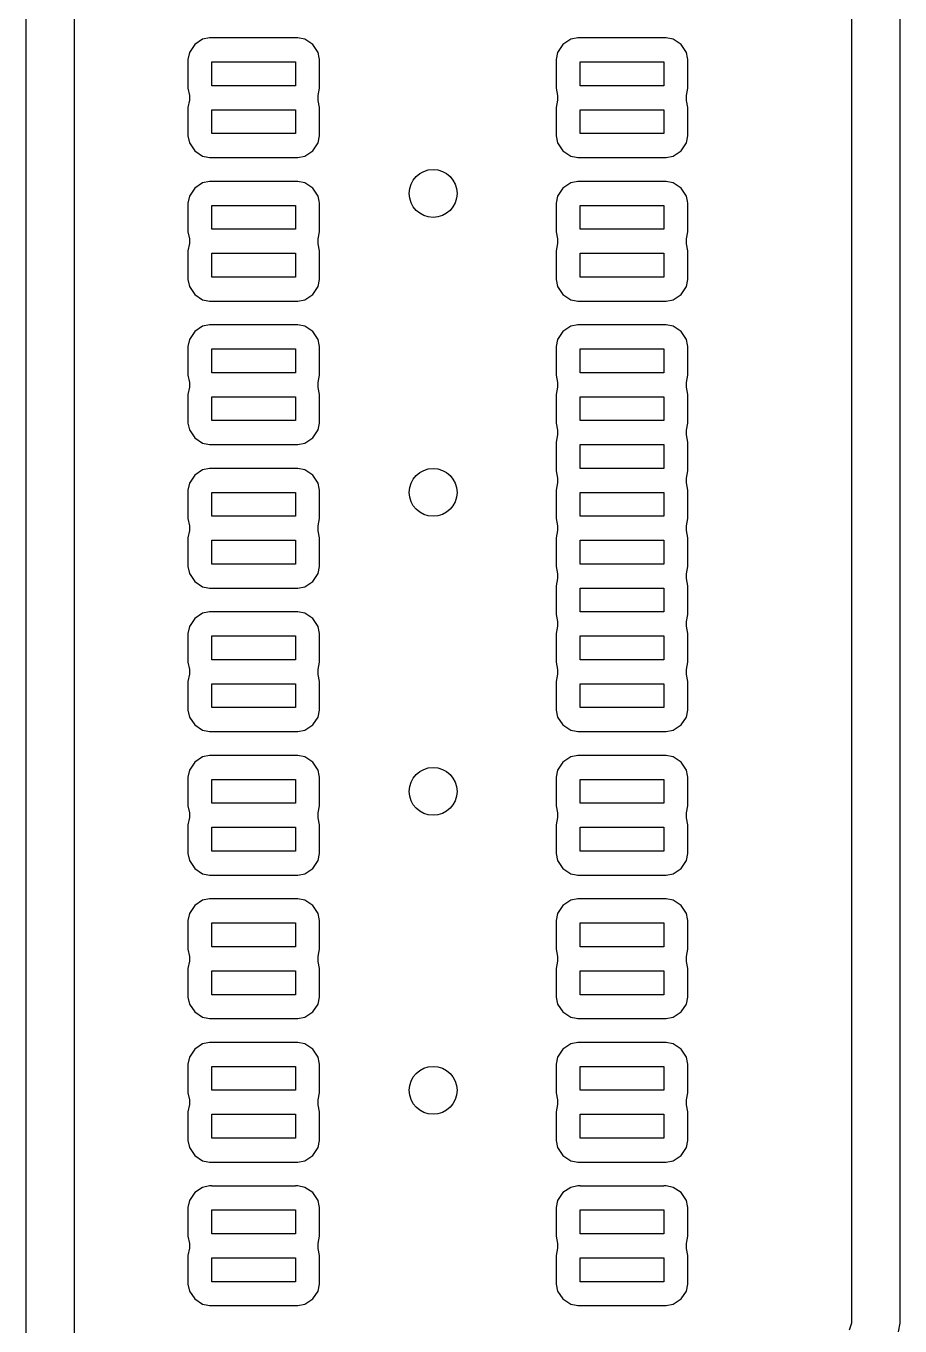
# Model space of a CAD drawing. Extents: x 0.71 to 7.56, y -5.16 to -0.79.
# Drawn here: x 2.051 to 2.3388, y -3.6406 to -3.2126 of the extents above; entities that cross this region are included whole.
import ezdxf

# ---------------------------------------------------------------- set-up
doc = ezdxf.new("R2010")
doc.units = 0
doc.header["$MEASUREMENT"] = 0
doc.layers.add('BLACK', color=7, linetype='CONTINUOUS')

msp = doc.modelspace()

# ---------------------------------------------------------------- linework, layer by layer
at = {"layer": 'BLACK', "linetype": 'CONTINUOUS'}
for p, q in [((2.05096, -2.8976), (2.05096, -3.79531)), ((2.32283, -2.8976), (2.32283, -3.63964)), ((2.3388, -3.63964), (2.3388, -2.8976)), ((2.06693, -3.24881), (2.06693, -3.20156)), ((2.10912, -3.21697), (2.10651, -3.21872)), ((2.11143, -3.21652), (2.10912, -3.21697)), ((2.10912, -3.21697), (2.10912, -3.21697)), ((2.1122, -3.21652), (2.11143, -3.21652)), ((2.11143, -3.21652), (2.11143, -3.21652)), ((2.11143, -3.21652), (2.11143, -3.21652)), ((2.1122, -3.21654), (2.1122, -3.21652)), ((2.13976, -3.21654), (2.1122, -3.21654)), ((2.14054, -3.21652), (2.13976, -3.21652)), ((2.13976, -3.21652), (2.13976, -3.21654)), ((2.14284, -3.21697), (2.14054, -3.21652)), ((2.14054, -3.21652), (2.14054, -3.21652)), ((2.14545, -3.21872), (2.14284, -3.21697)), ((2.14284, -3.21697), (2.14284, -3.21697)), ((2.14284, -3.21697), (2.14284, -3.21697)), ((2.14284, -3.21697), (2.14284, -3.21697)), ((2.23038, -3.21697), (2.22777, -3.21872)), ((2.23269, -3.21652), (2.23038, -3.21697)), ((2.23038, -3.21697), (2.23038, -3.21697)), ((2.23346, -3.21652), (2.23269, -3.21652)), ((2.23269, -3.21652), (2.23269, -3.21652)), ((2.23269, -3.21652), (2.23269, -3.21652)), ((2.23346, -3.21654), (2.23346, -3.21652)), ((2.26102, -3.21654), (2.23346, -3.21654)), ((2.2618, -3.21652), (2.26102, -3.21652)), ((2.26102, -3.21652), (2.26102, -3.21654)), ((2.2641, -3.21697), (2.2618, -3.21652)), ((2.2618, -3.21652), (2.2618, -3.21652)), ((2.26671, -3.21872), (2.2641, -3.21697)), ((2.2641, -3.21697), (2.2641, -3.21697)), ((2.2641, -3.21697), (2.2641, -3.21697)), ((2.2641, -3.21697), (2.2641, -3.21697)), ((2.10477, -3.22133), (2.10431, -3.22363)), ((2.10651, -3.21872), (2.10477, -3.22133)), ((2.10477, -3.22133), (2.10477, -3.22133)), ((2.10651, -3.21872), (2.10651, -3.21872)), ((2.1472, -3.22133), (2.14545, -3.21872)), ((2.14545, -3.21872), (2.14545, -3.21872)), ((2.14755, -3.22308), (2.1472, -3.22133)), ((2.22603, -3.22133), (2.22557, -3.22363)), ((2.22777, -3.21872), (2.22603, -3.22133)), ((2.22603, -3.22133), (2.22603, -3.22133)), ((2.22777, -3.21872), (2.22777, -3.21872)), ((2.26846, -3.22133), (2.26671, -3.21872)), ((2.26671, -3.21872), (2.26671, -3.21872)), ((2.26881, -3.22308), (2.26846, -3.22133)), ((2.10431, -3.22363), (2.10431, -3.22363)), ((2.10431, -3.22363), (2.10431, -3.23306)), ((2.1122, -3.23228), (2.1122, -3.22441)), ((2.1122, -3.22441), (2.13976, -3.22441)), ((2.13976, -3.22441), (2.13976, -3.23228)), ((2.14766, -3.22363), (2.14755, -3.22308)), ((2.14766, -3.23306), (2.14766, -3.22363)), ((2.14766, -3.22363), (2.14766, -3.22363)), ((2.22557, -3.22363), (2.22557, -3.22363)), ((2.22557, -3.22363), (2.22557, -3.23306)), ((2.23346, -3.23228), (2.23346, -3.22441)), ((2.23346, -3.22441), (2.26102, -3.22441)), ((2.26102, -3.22441), (2.26102, -3.23228)), ((2.26892, -3.22363), (2.26881, -3.22308)), ((2.26892, -3.23306), (2.26892, -3.22363)), ((2.26892, -3.22363), (2.26892, -3.22363)), ((2.10431, -3.23306), (2.10479, -3.23546)), ((2.10479, -3.23546), (2.10479, -3.23698)), ((2.13976, -3.23228), (2.1122, -3.23228)), ((2.14718, -3.23546), (2.14766, -3.23306)), ((2.14718, -3.23698), (2.14718, -3.23546)), ((2.14766, -3.23306), (2.14766, -3.23306)), ((2.22557, -3.23306), (2.22605, -3.23546)), ((2.22605, -3.23546), (2.22605, -3.23698)), ((2.26102, -3.23228), (2.23346, -3.23228)), ((2.26844, -3.23546), (2.26892, -3.23306)), ((2.26844, -3.23698), (2.26844, -3.23546)), ((2.26892, -3.23306), (2.26892, -3.23306)), ((2.10479, -3.23698), (2.10431, -3.23938)), ((2.10431, -3.23938), (2.10431, -3.24881)), ((2.1472, -3.23708), (2.14718, -3.23698)), ((2.14766, -3.23938), (2.1472, -3.23708)), ((2.14766, -3.24881), (2.14766, -3.23938)), ((2.22605, -3.23698), (2.22557, -3.23938)), ((2.22557, -3.23938), (2.22557, -3.24881)), ((2.26846, -3.23708), (2.26844, -3.23698)), ((2.26892, -3.23938), (2.26846, -3.23708)), ((2.26892, -3.24881), (2.26892, -3.23938)), ((2.1122, -3.24803), (2.1122, -3.24016)), ((2.1122, -3.24016), (2.13976, -3.24016)), ((2.13976, -3.24016), (2.13976, -3.24803)), ((2.23346, -3.24803), (2.23346, -3.24016)), ((2.23346, -3.24016), (2.26102, -3.24016)), ((2.26102, -3.24016), (2.26102, -3.24803)), ((2.13976, -3.24803), (2.1122, -3.24803)), ((2.26102, -3.24803), (2.23346, -3.24803)), ((2.06693, -3.29605), (2.06693, -3.24881)), ((2.10431, -3.24881), (2.10477, -3.25111)), ((2.10431, -3.24881), (2.10431, -3.24881)), ((2.10477, -3.25111), (2.10477, -3.25111)), ((2.10477, -3.25111), (2.10651, -3.25372)), ((2.14545, -3.25372), (2.1472, -3.25111)), ((2.1472, -3.25111), (2.14766, -3.24881)), ((2.14766, -3.24881), (2.14766, -3.24881)), ((2.22557, -3.24881), (2.22603, -3.25111)), ((2.22557, -3.24881), (2.22557, -3.24881)), ((2.22603, -3.25111), (2.22603, -3.25111)), ((2.22603, -3.25111), (2.22777, -3.25372)), ((2.26671, -3.25372), (2.26846, -3.25111)), ((2.26846, -3.25111), (2.26892, -3.24881)), ((2.10651, -3.25372), (2.10912, -3.25547)), ((2.10912, -3.25547), (2.11088, -3.25582)), ((2.11088, -3.25582), (2.11143, -3.25593)), ((2.11143, -3.25593), (2.11143, -3.25593)), ((2.11143, -3.25593), (2.11143, -3.25593)), ((2.11143, -3.25593), (2.11143, -3.25593)), ((2.11143, -3.25593), (2.1122, -3.25593)), ((2.1122, -3.25593), (2.1122, -3.25591)), ((2.1122, -3.25591), (2.13976, -3.25591)), ((2.13976, -3.25591), (2.13976, -3.25593)), ((2.13976, -3.25593), (2.14054, -3.25593)), ((2.14054, -3.25593), (2.14284, -3.25547)), ((2.14054, -3.25593), (2.14054, -3.25593)), ((2.14284, -3.25547), (2.14545, -3.25372)), ((2.22777, -3.25372), (2.23038, -3.25547)), ((2.23038, -3.25547), (2.23214, -3.25582)), ((2.23214, -3.25582), (2.23269, -3.25593)), ((2.23269, -3.25593), (2.23269, -3.25593)), ((2.23269, -3.25593), (2.23269, -3.25593)), ((2.23269, -3.25593), (2.23269, -3.25593)), ((2.23269, -3.25593), (2.23346, -3.25593)), ((2.23346, -3.25593), (2.23346, -3.25591)), ((2.23346, -3.25591), (2.26102, -3.25591)), ((2.26102, -3.25591), (2.26102, -3.25593)), ((2.26102, -3.25593), (2.2618, -3.25593)), ((2.2618, -3.25593), (2.2641, -3.25547)), ((2.2618, -3.25593), (2.2618, -3.25593)), ((2.2641, -3.25547), (2.26671, -3.25372)), ((2.10912, -3.26422), (2.10651, -3.26596)), ((2.11143, -3.26376), (2.10912, -3.26422)), ((2.10912, -3.26422), (2.10912, -3.26422)), ((2.1122, -3.26376), (2.11143, -3.26376)), ((2.11143, -3.26376), (2.11143, -3.26376)), ((2.11143, -3.26376), (2.11143, -3.26376)), ((2.1122, -3.26378), (2.1122, -3.26376)), ((2.13976, -3.26378), (2.1122, -3.26378)), ((2.14054, -3.26376), (2.13976, -3.26376)), ((2.13976, -3.26376), (2.13976, -3.26378)), ((2.14284, -3.26422), (2.14054, -3.26376)), ((2.14054, -3.26376), (2.14054, -3.26376)), ((2.14545, -3.26596), (2.14284, -3.26422)), ((2.14284, -3.26422), (2.14284, -3.26422)), ((2.14284, -3.26422), (2.14284, -3.26422)), ((2.14284, -3.26422), (2.14284, -3.26422)), ((2.23038, -3.26422), (2.22777, -3.26596)), ((2.23269, -3.26376), (2.23038, -3.26422)), ((2.23038, -3.26422), (2.23038, -3.26422)), ((2.23346, -3.26376), (2.23269, -3.26376)), ((2.23269, -3.26376), (2.23269, -3.26376)), ((2.23269, -3.26376), (2.23269, -3.26376)), ((2.23346, -3.26378), (2.23346, -3.26376)), ((2.26102, -3.26378), (2.23346, -3.26378)), ((2.2618, -3.26376), (2.26102, -3.26376)), ((2.26102, -3.26376), (2.26102, -3.26378)), ((2.2641, -3.26422), (2.2618, -3.26376)), ((2.2618, -3.26376), (2.2618, -3.26376)), ((2.26671, -3.26596), (2.2641, -3.26422)), ((2.2641, -3.26422), (2.2641, -3.26422)), ((2.2641, -3.26422), (2.2641, -3.26422)), ((2.2641, -3.26422), (2.2641, -3.26422)), ((2.10477, -3.26857), (2.10431, -3.27088)), ((2.10651, -3.26596), (2.10477, -3.26857)), ((2.10477, -3.26857), (2.10477, -3.26857)), ((2.10651, -3.26596), (2.10651, -3.26596)), ((2.1472, -3.26857), (2.14545, -3.26596)), ((2.14545, -3.26596), (2.14545, -3.26596)), ((2.14755, -3.27032), (2.1472, -3.26857)), ((2.22603, -3.26857), (2.22557, -3.27088)), ((2.22777, -3.26596), (2.22603, -3.26857)), ((2.22603, -3.26857), (2.22603, -3.26857)), ((2.22777, -3.26596), (2.22777, -3.26596)), ((2.26846, -3.26857), (2.26671, -3.26596)), ((2.26671, -3.26596), (2.26671, -3.26596)), ((2.26881, -3.27032), (2.26846, -3.26857)), ((2.10431, -3.27088), (2.10431, -3.27088)), ((2.10431, -3.27088), (2.10431, -3.28031)), ((2.1122, -3.27953), (2.1122, -3.27165)), ((2.1122, -3.27165), (2.13976, -3.27165)), ((2.13976, -3.27165), (2.13976, -3.27953)), ((2.14766, -3.27088), (2.14755, -3.27032)), ((2.14766, -3.2803), (2.14766, -3.27088)), ((2.14766, -3.27088), (2.14766, -3.27088)), ((2.22557, -3.27088), (2.22557, -3.27088)), ((2.22557, -3.27088), (2.22557, -3.28031)), ((2.23346, -3.27953), (2.23346, -3.27165)), ((2.23346, -3.27165), (2.26102, -3.27165)), ((2.26102, -3.27165), (2.26102, -3.27953)), ((2.26892, -3.27088), (2.26881, -3.27032)), ((2.26892, -3.2803), (2.26892, -3.27088)), ((2.26892, -3.27088), (2.26892, -3.27088)), ((2.10431, -3.28031), (2.10479, -3.2827)), ((2.13976, -3.27953), (2.1122, -3.27953)), ((2.14718, -3.2827), (2.14766, -3.28031)), ((2.14766, -3.28031), (2.14766, -3.2803)), ((2.22557, -3.28031), (2.22605, -3.2827)), ((2.26102, -3.27953), (2.23346, -3.27953)), ((2.26844, -3.2827), (2.26892, -3.28031)), ((2.26892, -3.28031), (2.26892, -3.2803)), ((2.10479, -3.28422), (2.10431, -3.28662)), ((2.10431, -3.28662), (2.10431, -3.29605)), ((2.10479, -3.2827), (2.10479, -3.28422)), ((2.14718, -3.28422), (2.14718, -3.2827)), ((2.1472, -3.28432), (2.14718, -3.28422)), ((2.14766, -3.28662), (2.1472, -3.28432)), ((2.14766, -3.29605), (2.14766, -3.28662)), ((2.22605, -3.28422), (2.22557, -3.28662)), ((2.22557, -3.28662), (2.22557, -3.29605)), ((2.22605, -3.2827), (2.22605, -3.28422)), ((2.26844, -3.28422), (2.26844, -3.2827)), ((2.26846, -3.28432), (2.26844, -3.28422)), ((2.26892, -3.28662), (2.26846, -3.28432)), ((2.26892, -3.29605), (2.26892, -3.28662)), ((2.1122, -3.29528), (2.1122, -3.2874)), ((2.1122, -3.2874), (2.13976, -3.2874)), ((2.13976, -3.2874), (2.13976, -3.29528)), ((2.23346, -3.29528), (2.23346, -3.2874)), ((2.23346, -3.2874), (2.26102, -3.2874)), ((2.26102, -3.2874), (2.26102, -3.29528)), ((2.13976, -3.29528), (2.1122, -3.29528)), ((2.26102, -3.29528), (2.23346, -3.29528)), ((2.06693, -3.3433), (2.06693, -3.29605)), ((2.10431, -3.29605), (2.10477, -3.29836)), ((2.10431, -3.29605), (2.10431, -3.29605)), ((2.10477, -3.29836), (2.10477, -3.29836)), ((2.10477, -3.29836), (2.10651, -3.30097)), ((2.14545, -3.30097), (2.1472, -3.29836)), ((2.1472, -3.29836), (2.14766, -3.29605)), ((2.14766, -3.29605), (2.14766, -3.29605)), ((2.22557, -3.29605), (2.22603, -3.29836)), ((2.22557, -3.29605), (2.22557, -3.29605)), ((2.22603, -3.29836), (2.22603, -3.29836)), ((2.22603, -3.29836), (2.22777, -3.30097)), ((2.26671, -3.30097), (2.26846, -3.29836)), ((2.26846, -3.29836), (2.26892, -3.29605)), ((2.10651, -3.30097), (2.10912, -3.30271)), ((2.10912, -3.30271), (2.11088, -3.30306)), ((2.11088, -3.30306), (2.11143, -3.30317)), ((2.11143, -3.30317), (2.11143, -3.30317)), ((2.11143, -3.30317), (2.11143, -3.30317)), ((2.11143, -3.30317), (2.11143, -3.30317)), ((2.11143, -3.30317), (2.1122, -3.30317)), ((2.1122, -3.30317), (2.1122, -3.30315)), ((2.1122, -3.30315), (2.13976, -3.30315)), ((2.13976, -3.30315), (2.13976, -3.30317)), ((2.13976, -3.30317), (2.14054, -3.30317)), ((2.14054, -3.30317), (2.14284, -3.30271)), ((2.14054, -3.30317), (2.14054, -3.30317)), ((2.14284, -3.30271), (2.14545, -3.30097)), ((2.22777, -3.30097), (2.23038, -3.30271)), ((2.23038, -3.30271), (2.23214, -3.30306)), ((2.23214, -3.30306), (2.23269, -3.30317)), ((2.23269, -3.30317), (2.23269, -3.30317)), ((2.23269, -3.30317), (2.23269, -3.30317)), ((2.23269, -3.30317), (2.23269, -3.30317)), ((2.23269, -3.30317), (2.23346, -3.30317)), ((2.23346, -3.30317), (2.23346, -3.30315)), ((2.23346, -3.30315), (2.26102, -3.30315)), ((2.26102, -3.30315), (2.26102, -3.30317)), ((2.26102, -3.30317), (2.2618, -3.30317)), ((2.2618, -3.30317), (2.2641, -3.30271)), ((2.2618, -3.30317), (2.2618, -3.30317)), ((2.2641, -3.30271), (2.26671, -3.30097)), ((2.10912, -3.31146), (2.10651, -3.31321)), ((2.11143, -3.311), (2.10912, -3.31146)), ((2.10912, -3.31146), (2.10912, -3.31146)), ((2.1122, -3.311), (2.11143, -3.311)), ((2.11143, -3.311), (2.11143, -3.311)), ((2.11143, -3.311), (2.11143, -3.311)), ((2.1122, -3.31102), (2.1122, -3.311)), ((2.13976, -3.31102), (2.1122, -3.31102)), ((2.14054, -3.311), (2.13976, -3.311)), ((2.13976, -3.311), (2.13976, -3.31102)), ((2.14284, -3.31146), (2.14054, -3.311)), ((2.14054, -3.311), (2.14054, -3.311)), ((2.14545, -3.31321), (2.14284, -3.31146)), ((2.14284, -3.31146), (2.14284, -3.31146)), ((2.14284, -3.31146), (2.14284, -3.31146)), ((2.14284, -3.31146), (2.14284, -3.31146)), ((2.23038, -3.31146), (2.22777, -3.31321)), ((2.23269, -3.311), (2.23038, -3.31146)), ((2.23038, -3.31146), (2.23038, -3.31146)), ((2.23346, -3.311), (2.23269, -3.311)), ((2.23269, -3.311), (2.23269, -3.311)), ((2.23269, -3.311), (2.23269, -3.311)), ((2.23346, -3.31102), (2.23346, -3.311)), ((2.26102, -3.31102), (2.23346, -3.31102)), ((2.2618, -3.311), (2.26102, -3.311)), ((2.26102, -3.311), (2.26102, -3.31102)), ((2.2641, -3.31146), (2.2618, -3.311)), ((2.2618, -3.311), (2.2618, -3.311)), ((2.26671, -3.31321), (2.2641, -3.31146)), ((2.2641, -3.31146), (2.2641, -3.31146)), ((2.2641, -3.31146), (2.2641, -3.31146)), ((2.2641, -3.31146), (2.2641, -3.31146)), ((2.10477, -3.31582), (2.10431, -3.31812)), ((2.10651, -3.31321), (2.10477, -3.31582)), ((2.10477, -3.31582), (2.10477, -3.31582)), ((2.10651, -3.31321), (2.10651, -3.31321)), ((2.1472, -3.31582), (2.14545, -3.31321)), ((2.14545, -3.31321), (2.14545, -3.31321)), ((2.14755, -3.31757), (2.1472, -3.31582)), ((2.22603, -3.31582), (2.22557, -3.31812)), ((2.22777, -3.31321), (2.22603, -3.31582)), ((2.22603, -3.31582), (2.22603, -3.31582)), ((2.22777, -3.31321), (2.22777, -3.31321)), ((2.26846, -3.31582), (2.26671, -3.31321)), ((2.26671, -3.31321), (2.26671, -3.31321)), ((2.26881, -3.31757), (2.26846, -3.31582)), ((2.10431, -3.31812), (2.10431, -3.31812)), ((2.10431, -3.31812), (2.10431, -3.32755)), ((2.1122, -3.32677), (2.1122, -3.3189)), ((2.1122, -3.3189), (2.13976, -3.3189)), ((2.13976, -3.3189), (2.13976, -3.32677)), ((2.14766, -3.31812), (2.14755, -3.31757)), ((2.14766, -3.32755), (2.14766, -3.31812)), ((2.14766, -3.31812), (2.14766, -3.31812)), ((2.22557, -3.31812), (2.22557, -3.31812)), ((2.22557, -3.31812), (2.22557, -3.32755)), ((2.23346, -3.32677), (2.23346, -3.3189)), ((2.23346, -3.3189), (2.26102, -3.3189)), ((2.26102, -3.3189), (2.26102, -3.32677)), ((2.26892, -3.31812), (2.26881, -3.31757)), ((2.26892, -3.32755), (2.26892, -3.31812)), ((2.26892, -3.31812), (2.26892, -3.31812)), ((2.10431, -3.32755), (2.10479, -3.32995)), ((2.13976, -3.32677), (2.1122, -3.32677)), ((2.14718, -3.32995), (2.14766, -3.32755)), ((2.14766, -3.32755), (2.14766, -3.32755)), ((2.22557, -3.32755), (2.22605, -3.32995)), ((2.26102, -3.32677), (2.23346, -3.32677)), ((2.26844, -3.32995), (2.26892, -3.32755)), ((2.26892, -3.32755), (2.26892, -3.32755)), ((2.10479, -3.33147), (2.10431, -3.33387)), ((2.10431, -3.33387), (2.10431, -3.3433)), ((2.10479, -3.32995), (2.10479, -3.33147)), ((2.14718, -3.33147), (2.14718, -3.32995)), ((2.1472, -3.33157), (2.14718, -3.33147)), ((2.14766, -3.33387), (2.1472, -3.33157)), ((2.14766, -3.3433), (2.14766, -3.33387)), ((2.22605, -3.33147), (2.22557, -3.33387)), ((2.22557, -3.33387), (2.22557, -3.3433)), ((2.22605, -3.32995), (2.22605, -3.33147)), ((2.26844, -3.33147), (2.26844, -3.32995)), ((2.26892, -3.33387), (2.26844, -3.33147)), ((2.26892, -3.3433), (2.26892, -3.33387)), ((2.26892, -3.33387), (2.26892, -3.33387)), ((2.1122, -3.34252), (2.1122, -3.33465)), ((2.1122, -3.33465), (2.13976, -3.33465)), ((2.13976, -3.33465), (2.13976, -3.34252)), ((2.23346, -3.34252), (2.23346, -3.33465)), ((2.23346, -3.33465), (2.26102, -3.33465)), ((2.26102, -3.33465), (2.26102, -3.34252)), ((2.06693, -3.39054), (2.06693, -3.3433)), ((2.10431, -3.3433), (2.10477, -3.3456)), ((2.10431, -3.3433), (2.10431, -3.3433)), ((2.10477, -3.3456), (2.10477, -3.3456)), ((2.10477, -3.3456), (2.10651, -3.34821)), ((2.13976, -3.34252), (2.1122, -3.34252)), ((2.14545, -3.34821), (2.1472, -3.3456)), ((2.1472, -3.3456), (2.14766, -3.3433)), ((2.22557, -3.3433), (2.22605, -3.3457)), ((2.22605, -3.3457), (2.22605, -3.34722)), ((2.26102, -3.34252), (2.23346, -3.34252)), ((2.26844, -3.3457), (2.26892, -3.3433)), ((2.26844, -3.34722), (2.26844, -3.3457)), ((2.26892, -3.3433), (2.26892, -3.3433)), ((2.10651, -3.34821), (2.10651, -3.34821)), ((2.10651, -3.34821), (2.10912, -3.34996)), ((2.10912, -3.34996), (2.11088, -3.3503)), ((2.11088, -3.3503), (2.11143, -3.35041)), ((2.11143, -3.35041), (2.11143, -3.35041)), ((2.11143, -3.35041), (2.11143, -3.35041)), ((2.11143, -3.35041), (2.11143, -3.35041)), ((2.11143, -3.35041), (2.1122, -3.35041)), ((2.1122, -3.35041), (2.1122, -3.35039)), ((2.1122, -3.35039), (2.13976, -3.35039)), ((2.13976, -3.35039), (2.13976, -3.35041)), ((2.13976, -3.35041), (2.14054, -3.35041)), ((2.14054, -3.35041), (2.14284, -3.34996)), ((2.14054, -3.35041), (2.14054, -3.35041)), ((2.14284, -3.34996), (2.14545, -3.34821)), ((2.22605, -3.34722), (2.22557, -3.34962)), ((2.22557, -3.34962), (2.22557, -3.35905)), ((2.23346, -3.35827), (2.23346, -3.35039)), ((2.23346, -3.35039), (2.26102, -3.35039)), ((2.26102, -3.35039), (2.26102, -3.35827)), ((2.26892, -3.34962), (2.26844, -3.34722)), ((2.26892, -3.35905), (2.26892, -3.34962)), ((2.26892, -3.34962), (2.26892, -3.34962)), ((2.10912, -3.35871), (2.10651, -3.36045)), ((2.11143, -3.35825), (2.10912, -3.35871)), ((2.10912, -3.35871), (2.10912, -3.35871)), ((2.1122, -3.35825), (2.11143, -3.35825)), ((2.11143, -3.35825), (2.11143, -3.35825)), ((2.11143, -3.35825), (2.11143, -3.35825)), ((2.1122, -3.35827), (2.1122, -3.35825)), ((2.13976, -3.35827), (2.1122, -3.35827)), ((2.14054, -3.35825), (2.13976, -3.35825)), ((2.13976, -3.35825), (2.13976, -3.35827)), ((2.14284, -3.35871), (2.14054, -3.35825)), ((2.14054, -3.35825), (2.14054, -3.35825)), ((2.14545, -3.36045), (2.14284, -3.35871)), ((2.14284, -3.35871), (2.14284, -3.35871)), ((2.14284, -3.35871), (2.14284, -3.35871)), ((2.14284, -3.35871), (2.14284, -3.35871)), ((2.22557, -3.35905), (2.22605, -3.36144)), ((2.26102, -3.35827), (2.23346, -3.35827)), ((2.26844, -3.36144), (2.26892, -3.35905)), ((2.26892, -3.35905), (2.26892, -3.35905)), ((2.10477, -3.36306), (2.10431, -3.36536)), ((2.10651, -3.36045), (2.10477, -3.36306)), ((2.10477, -3.36306), (2.10477, -3.36306)), ((2.10651, -3.36045), (2.10651, -3.36045)), ((2.1472, -3.36306), (2.14545, -3.36045)), ((2.14545, -3.36045), (2.14545, -3.36045)), ((2.14755, -3.36481), (2.1472, -3.36306)), ((2.22605, -3.36297), (2.22557, -3.36536)), ((2.22605, -3.36144), (2.22605, -3.36297)), ((2.26844, -3.36297), (2.26844, -3.36144)), ((2.26892, -3.36536), (2.26844, -3.36297)), ((2.10431, -3.36536), (2.10431, -3.36536)), ((2.10431, -3.36536), (2.10431, -3.37479)), ((2.1122, -3.37402), (2.1122, -3.36614)), ((2.1122, -3.36614), (2.13976, -3.36614)), ((2.13976, -3.36614), (2.13976, -3.37402)), ((2.14766, -3.36536), (2.14755, -3.36481)), ((2.14766, -3.37479), (2.14766, -3.36536)), ((2.14766, -3.36536), (2.14766, -3.36536)), ((2.22557, -3.36536), (2.22557, -3.37479)), ((2.23346, -3.37402), (2.23346, -3.36614)), ((2.23346, -3.36614), (2.26102, -3.36614)), ((2.26102, -3.36614), (2.26102, -3.37402)), ((2.26892, -3.37479), (2.26892, -3.36536)), ((2.26892, -3.36536), (2.26892, -3.36536)), ((2.10431, -3.37479), (2.10479, -3.37719)), ((2.13976, -3.37402), (2.1122, -3.37402)), ((2.14718, -3.37719), (2.14766, -3.37479)), ((2.14766, -3.37479), (2.14766, -3.37479)), ((2.22557, -3.37479), (2.22605, -3.37719)), ((2.26102, -3.37402), (2.23346, -3.37402)), ((2.26844, -3.37719), (2.26892, -3.37479)), ((2.26892, -3.37479), (2.26892, -3.37479)), ((2.10479, -3.37871), (2.10431, -3.38111)), ((2.10479, -3.37719), (2.10479, -3.37871)), ((2.14718, -3.37871), (2.14718, -3.37719)), ((2.1472, -3.37881), (2.14718, -3.37871)), ((2.14766, -3.38111), (2.1472, -3.37881)), ((2.22605, -3.37871), (2.22557, -3.38111)), ((2.22605, -3.37719), (2.22605, -3.37871)), ((2.26844, -3.37871), (2.26844, -3.37719)), ((2.26892, -3.38111), (2.26844, -3.37871)), ((2.10431, -3.38111), (2.10431, -3.39054)), ((2.1122, -3.38976), (2.1122, -3.38189)), ((2.1122, -3.38189), (2.13976, -3.38189)), ((2.13976, -3.38189), (2.13976, -3.38976)), ((2.14766, -3.39054), (2.14766, -3.38111)), ((2.22557, -3.38111), (2.22557, -3.39054)), ((2.23346, -3.38976), (2.23346, -3.38189)), ((2.23346, -3.38189), (2.26102, -3.38189)), ((2.26102, -3.38189), (2.26102, -3.38976)), ((2.26892, -3.39054), (2.26892, -3.38111)), ((2.26892, -3.38111), (2.26892, -3.38111)), ((2.06693, -3.43779), (2.06693, -3.39054)), ((2.10431, -3.39054), (2.10477, -3.39284)), ((2.10431, -3.39054), (2.10431, -3.39054)), ((2.10477, -3.39284), (2.10477, -3.39284)), ((2.10477, -3.39284), (2.10651, -3.39545)), ((2.13976, -3.38976), (2.1122, -3.38976)), ((2.14545, -3.39545), (2.1472, -3.39284)), ((2.1472, -3.39284), (2.14766, -3.39054)), ((2.22557, -3.39054), (2.22605, -3.39294)), ((2.22605, -3.39294), (2.22605, -3.39446)), ((2.26102, -3.38976), (2.23346, -3.38976)), ((2.26844, -3.39294), (2.26892, -3.39054)), ((2.26844, -3.39446), (2.26844, -3.39294)), ((2.26892, -3.39054), (2.26892, -3.39054)), ((2.10651, -3.39545), (2.10651, -3.39545)), ((2.10651, -3.39545), (2.10912, -3.3972)), ((2.10912, -3.3972), (2.11088, -3.39755)), ((2.11088, -3.39755), (2.11143, -3.39766)), ((2.11143, -3.39766), (2.11143, -3.39766)), ((2.11143, -3.39766), (2.11143, -3.39766)), ((2.11143, -3.39766), (2.11143, -3.39766)), ((2.11143, -3.39766), (2.1122, -3.39766)), ((2.1122, -3.39766), (2.1122, -3.39764)), ((2.1122, -3.39764), (2.13976, -3.39764)), ((2.13976, -3.39764), (2.13976, -3.39766)), ((2.13976, -3.39766), (2.14054, -3.39766)), ((2.14054, -3.39766), (2.14284, -3.3972)), ((2.14054, -3.39766), (2.14054, -3.39766)), ((2.14284, -3.3972), (2.14545, -3.39545)), ((2.22605, -3.39446), (2.22557, -3.39686)), ((2.22557, -3.39686), (2.22557, -3.40629)), ((2.23346, -3.40551), (2.23346, -3.39764)), ((2.23346, -3.39764), (2.26102, -3.39764)), ((2.26102, -3.39764), (2.26102, -3.40551)), ((2.26892, -3.39686), (2.26844, -3.39446)), ((2.26892, -3.40629), (2.26892, -3.39686)), ((2.26892, -3.39686), (2.26892, -3.39686)), ((2.10912, -3.40595), (2.10651, -3.40769)), ((2.11143, -3.40549), (2.10912, -3.40595)), ((2.10912, -3.40595), (2.10912, -3.40595)), ((2.1122, -3.40549), (2.11143, -3.40549)), ((2.11143, -3.40549), (2.11143, -3.40549)), ((2.11143, -3.40549), (2.11143, -3.40549)), ((2.1122, -3.40551), (2.1122, -3.40549)), ((2.13976, -3.40551), (2.1122, -3.40551)), ((2.14054, -3.40549), (2.13976, -3.40549)), ((2.13976, -3.40549), (2.13976, -3.40551)), ((2.14284, -3.40595), (2.14054, -3.40549)), ((2.14054, -3.40549), (2.14054, -3.40549)), ((2.14545, -3.40769), (2.14284, -3.40595)), ((2.14284, -3.40595), (2.14284, -3.40595)), ((2.14284, -3.40595), (2.14284, -3.40595)), ((2.14284, -3.40595), (2.14284, -3.40595)), ((2.22557, -3.40629), (2.22605, -3.40869)), ((2.26102, -3.40551), (2.23346, -3.40551)), ((2.26844, -3.40869), (2.26892, -3.40629)), ((2.26892, -3.40629), (2.26892, -3.40629)), ((2.10477, -3.41031), (2.10431, -3.41261)), ((2.10651, -3.40769), (2.10477, -3.41031)), ((2.10477, -3.41031), (2.10477, -3.41031)), ((2.10651, -3.40769), (2.10651, -3.40769)), ((2.1472, -3.41031), (2.14545, -3.40769)), ((2.14545, -3.40769), (2.14545, -3.40769)), ((2.14755, -3.41206), (2.1472, -3.41031)), ((2.22605, -3.41021), (2.22557, -3.41261)), ((2.22605, -3.40869), (2.22605, -3.41021)), ((2.26844, -3.41021), (2.26844, -3.40869)), ((2.26892, -3.41261), (2.26844, -3.41021)), ((2.10431, -3.41261), (2.10431, -3.41261)), ((2.10431, -3.41261), (2.10431, -3.42204)), ((2.1122, -3.42126), (2.1122, -3.41339)), ((2.1122, -3.41339), (2.13976, -3.41339)), ((2.13976, -3.41339), (2.13976, -3.42126)), ((2.14766, -3.41261), (2.14755, -3.41206)), ((2.14766, -3.42204), (2.14766, -3.41261)), ((2.14766, -3.41261), (2.14766, -3.41261)), ((2.22557, -3.41261), (2.22557, -3.42204)), ((2.23346, -3.42126), (2.23346, -3.41339)), ((2.23346, -3.41339), (2.26102, -3.41339)), ((2.26102, -3.41339), (2.26102, -3.42126)), ((2.26892, -3.42204), (2.26892, -3.41261)), ((2.26892, -3.41261), (2.26892, -3.41261)), ((2.10431, -3.42204), (2.10479, -3.42444)), ((2.13976, -3.42126), (2.1122, -3.42126)), ((2.14718, -3.42444), (2.14766, -3.42204)), ((2.14766, -3.42204), (2.14766, -3.42204)), ((2.22557, -3.42204), (2.22605, -3.42444)), ((2.26102, -3.42126), (2.23346, -3.42126)), ((2.26844, -3.42444), (2.26892, -3.42204)), ((2.26892, -3.42204), (2.26892, -3.42204)), ((2.10479, -3.42596), (2.10431, -3.42836)), ((2.10479, -3.42444), (2.10479, -3.42596)), ((2.14718, -3.42596), (2.14718, -3.42444)), ((2.1472, -3.42605), (2.14718, -3.42596)), ((2.14766, -3.42836), (2.1472, -3.42605)), ((2.22605, -3.42596), (2.22557, -3.42836)), ((2.22605, -3.42444), (2.22605, -3.42596)), ((2.26844, -3.42596), (2.26844, -3.42444)), ((2.26846, -3.42605), (2.26844, -3.42596)), ((2.26892, -3.42836), (2.26846, -3.42605)), ((2.10431, -3.42836), (2.10431, -3.43779)), ((2.1122, -3.43701), (2.1122, -3.42913)), ((2.1122, -3.42913), (2.13976, -3.42913)), ((2.13976, -3.42913), (2.13976, -3.43701)), ((2.14766, -3.43779), (2.14766, -3.42836)), ((2.22557, -3.42836), (2.22557, -3.43779)), ((2.23346, -3.43701), (2.23346, -3.42913)), ((2.23346, -3.42913), (2.26102, -3.42913)), ((2.26102, -3.42913), (2.26102, -3.43701)), ((2.26892, -3.43779), (2.26892, -3.42836)), ((2.06693, -3.48503), (2.06693, -3.43779)), ((2.10431, -3.43779), (2.10477, -3.44009)), ((2.10431, -3.43779), (2.10431, -3.43779)), ((2.10477, -3.44009), (2.10477, -3.44009)), ((2.10477, -3.44009), (2.10651, -3.4427)), ((2.13976, -3.43701), (2.1122, -3.43701)), ((2.14545, -3.4427), (2.1472, -3.44009)), ((2.1472, -3.44009), (2.14766, -3.43779)), ((2.14766, -3.43779), (2.14766, -3.43779)), ((2.22557, -3.43779), (2.22603, -3.44009)), ((2.22557, -3.43779), (2.22557, -3.43779)), ((2.22603, -3.44009), (2.22603, -3.44009)), ((2.22603, -3.44009), (2.22777, -3.4427)), ((2.26102, -3.43701), (2.23346, -3.43701)), ((2.26671, -3.4427), (2.26846, -3.44009)), ((2.26846, -3.44009), (2.26892, -3.43779)), ((2.10651, -3.4427), (2.10912, -3.44444)), ((2.10912, -3.44444), (2.11088, -3.44479)), ((2.11088, -3.44479), (2.11143, -3.4449)), ((2.11143, -3.4449), (2.11143, -3.4449)), ((2.11143, -3.4449), (2.11143, -3.4449)), ((2.11143, -3.4449), (2.11143, -3.4449)), ((2.11143, -3.4449), (2.1122, -3.4449)), ((2.1122, -3.4449), (2.1122, -3.44488)), ((2.1122, -3.44488), (2.13976, -3.44488)), ((2.13976, -3.44488), (2.13976, -3.4449)), ((2.13976, -3.4449), (2.14054, -3.4449)), ((2.14054, -3.4449), (2.14284, -3.44444)), ((2.14054, -3.4449), (2.14054, -3.4449)), ((2.14284, -3.44444), (2.14545, -3.4427)), ((2.22777, -3.4427), (2.23038, -3.44444)), ((2.23038, -3.44444), (2.23214, -3.44479)), ((2.23214, -3.44479), (2.23269, -3.4449)), ((2.23269, -3.4449), (2.23269, -3.4449)), ((2.23269, -3.4449), (2.23269, -3.4449)), ((2.23269, -3.4449), (2.23269, -3.4449)), ((2.23269, -3.4449), (2.23346, -3.4449)), ((2.23346, -3.4449), (2.23346, -3.44488)), ((2.23346, -3.44488), (2.26102, -3.44488)), ((2.26102, -3.44488), (2.26102, -3.4449)), ((2.26102, -3.4449), (2.2618, -3.4449)), ((2.2618, -3.4449), (2.2641, -3.44444)), ((2.2618, -3.4449), (2.2618, -3.4449)), ((2.2641, -3.44444), (2.26671, -3.4427)), ((2.10912, -3.45319), (2.10651, -3.45494)), ((2.11143, -3.45274), (2.10912, -3.45319)), ((2.10912, -3.45319), (2.10912, -3.45319)), ((2.1122, -3.45274), (2.11143, -3.45274)), ((2.11143, -3.45274), (2.11143, -3.45274)), ((2.11143, -3.45274), (2.11143, -3.45274)), ((2.1122, -3.45276), (2.1122, -3.45274)), ((2.13976, -3.45276), (2.1122, -3.45276)), ((2.14054, -3.45274), (2.13976, -3.45274)), ((2.13976, -3.45274), (2.13976, -3.45276)), ((2.14284, -3.45319), (2.14054, -3.45274)), ((2.14054, -3.45274), (2.14054, -3.45274)), ((2.14545, -3.45494), (2.14284, -3.45319)), ((2.14284, -3.45319), (2.14284, -3.45319)), ((2.14284, -3.45319), (2.14284, -3.45319)), ((2.14284, -3.45319), (2.14284, -3.45319)), ((2.23038, -3.45319), (2.22777, -3.45494)), ((2.23269, -3.45274), (2.23038, -3.45319)), ((2.23038, -3.45319), (2.23038, -3.45319)), ((2.23346, -3.45274), (2.23269, -3.45274)), ((2.23269, -3.45274), (2.23269, -3.45274)), ((2.23269, -3.45274), (2.23269, -3.45274)), ((2.23346, -3.45276), (2.23346, -3.45274)), ((2.26102, -3.45276), (2.23346, -3.45276)), ((2.2618, -3.45274), (2.26102, -3.45274)), ((2.26102, -3.45274), (2.26102, -3.45276)), ((2.2641, -3.45319), (2.2618, -3.45274)), ((2.2618, -3.45274), (2.2618, -3.45274)), ((2.26671, -3.45494), (2.2641, -3.45319)), ((2.2641, -3.45319), (2.2641, -3.45319)), ((2.2641, -3.45319), (2.2641, -3.45319)), ((2.2641, -3.45319), (2.2641, -3.45319)), ((2.10477, -3.45755), (2.10431, -3.45985)), ((2.10651, -3.45494), (2.10477, -3.45755)), ((2.10477, -3.45755), (2.10477, -3.45755)), ((2.10651, -3.45494), (2.10651, -3.45494)), ((2.1472, -3.45755), (2.14545, -3.45494)), ((2.14545, -3.45494), (2.14545, -3.45494)), ((2.14755, -3.4593), (2.1472, -3.45755)), ((2.22603, -3.45755), (2.22557, -3.45985)), ((2.22777, -3.45494), (2.22603, -3.45755)), ((2.22603, -3.45755), (2.22603, -3.45755)), ((2.22777, -3.45494), (2.22777, -3.45494)), ((2.26846, -3.45755), (2.26671, -3.45494)), ((2.26671, -3.45494), (2.26671, -3.45494)), ((2.26881, -3.4593), (2.26846, -3.45755)), ((2.10431, -3.45985), (2.10431, -3.45985)), ((2.10431, -3.45985), (2.10431, -3.46928)), ((2.1122, -3.4685), (2.1122, -3.46063)), ((2.1122, -3.46063), (2.13976, -3.46063)), ((2.13976, -3.46063), (2.13976, -3.4685)), ((2.14766, -3.45985), (2.14755, -3.4593)), ((2.14766, -3.46928), (2.14766, -3.45985)), ((2.14766, -3.45985), (2.14766, -3.45985)), ((2.22557, -3.45985), (2.22557, -3.45985)), ((2.22557, -3.45985), (2.22557, -3.46928)), ((2.23346, -3.4685), (2.23346, -3.46063)), ((2.23346, -3.46063), (2.26102, -3.46063)), ((2.26102, -3.46063), (2.26102, -3.4685)), ((2.26892, -3.45985), (2.26881, -3.4593)), ((2.26892, -3.46928), (2.26892, -3.45985)), ((2.26892, -3.45985), (2.26892, -3.45985)), ((2.10431, -3.46928), (2.10479, -3.47168)), ((2.13976, -3.4685), (2.1122, -3.4685)), ((2.14718, -3.47168), (2.14766, -3.46928)), ((2.14766, -3.46928), (2.14766, -3.46928)), ((2.22557, -3.46928), (2.22605, -3.47168)), ((2.26102, -3.4685), (2.23346, -3.4685)), ((2.26844, -3.47168), (2.26892, -3.46928)), ((2.26892, -3.46928), (2.26892, -3.46928)), ((2.10479, -3.4732), (2.10431, -3.4756)), ((2.10479, -3.47168), (2.10479, -3.4732)), ((2.14718, -3.4732), (2.14718, -3.47168)), ((2.1472, -3.4733), (2.14718, -3.4732)), ((2.14766, -3.4756), (2.1472, -3.4733)), ((2.22605, -3.4732), (2.22557, -3.4756)), ((2.22605, -3.47168), (2.22605, -3.4732)), ((2.26844, -3.4732), (2.26844, -3.47168)), ((2.26846, -3.4733), (2.26844, -3.4732)), ((2.26892, -3.4756), (2.26846, -3.4733)), ((2.10431, -3.4756), (2.10431, -3.48503)), ((2.1122, -3.48425), (2.1122, -3.47638)), ((2.1122, -3.47638), (2.13976, -3.47638)), ((2.13976, -3.47638), (2.13976, -3.48425)), ((2.14766, -3.48503), (2.14766, -3.4756)), ((2.22557, -3.4756), (2.22557, -3.48503)), ((2.23346, -3.48425), (2.23346, -3.47638)), ((2.23346, -3.47638), (2.26102, -3.47638)), ((2.26102, -3.47638), (2.26102, -3.48425)), ((2.26892, -3.48503), (2.26892, -3.4756)), ((2.06693, -3.53227), (2.06693, -3.48503)), ((2.10431, -3.48503), (2.10477, -3.48733)), ((2.10431, -3.48503), (2.10431, -3.48503)), ((2.10477, -3.48733), (2.10477, -3.48733)), ((2.10477, -3.48733), (2.10651, -3.48994)), ((2.13976, -3.48425), (2.1122, -3.48425)), ((2.14545, -3.48994), (2.1472, -3.48733)), ((2.1472, -3.48733), (2.14766, -3.48503)), ((2.14766, -3.48503), (2.14766, -3.48503)), ((2.22557, -3.48503), (2.22603, -3.48733)), ((2.22557, -3.48503), (2.22557, -3.48503)), ((2.22603, -3.48733), (2.22603, -3.48733)), ((2.22603, -3.48733), (2.22777, -3.48994)), ((2.26102, -3.48425), (2.23346, -3.48425)), ((2.26671, -3.48994), (2.26846, -3.48733)), ((2.26846, -3.48733), (2.26892, -3.48503)), ((2.10651, -3.48994), (2.10912, -3.49169)), ((2.10912, -3.49169), (2.11088, -3.49204)), ((2.11088, -3.49204), (2.11143, -3.49215)), ((2.11143, -3.49215), (2.11143, -3.49215)), ((2.11143, -3.49215), (2.11143, -3.49215)), ((2.11143, -3.49215), (2.11143, -3.49215)), ((2.11143, -3.49215), (2.1122, -3.49215)), ((2.1122, -3.49215), (2.1122, -3.49213)), ((2.1122, -3.49213), (2.13976, -3.49213)), ((2.13976, -3.49213), (2.13976, -3.49215)), ((2.13976, -3.49215), (2.14054, -3.49215)), ((2.14054, -3.49215), (2.14284, -3.49169)), ((2.14054, -3.49215), (2.14054, -3.49215)), ((2.14284, -3.49169), (2.14545, -3.48994)), ((2.22777, -3.48994), (2.23038, -3.49169)), ((2.23038, -3.49169), (2.23214, -3.49204)), ((2.23214, -3.49204), (2.23269, -3.49215)), ((2.23269, -3.49215), (2.23269, -3.49215)), ((2.23269, -3.49215), (2.23269, -3.49215)), ((2.23269, -3.49215), (2.23269, -3.49215)), ((2.23269, -3.49215), (2.23346, -3.49215)), ((2.23346, -3.49215), (2.23346, -3.49213)), ((2.23346, -3.49213), (2.26102, -3.49213)), ((2.26102, -3.49213), (2.26102, -3.49215)), ((2.26102, -3.49215), (2.2618, -3.49215)), ((2.2618, -3.49215), (2.2641, -3.49169)), ((2.2618, -3.49215), (2.2618, -3.49215)), ((2.2641, -3.49169), (2.26671, -3.48994)), ((2.10912, -3.50044), (2.10651, -3.50218)), ((2.11143, -3.49998), (2.10912, -3.50044)), ((2.10912, -3.50044), (2.10912, -3.50044)), ((2.1122, -3.49998), (2.11143, -3.49998)), ((2.11143, -3.49998), (2.11143, -3.49998)), ((2.11143, -3.49998), (2.11143, -3.49998)), ((2.1122, -3.5), (2.1122, -3.49998)), ((2.13976, -3.5), (2.1122, -3.5)), ((2.14054, -3.49998), (2.13976, -3.49998)), ((2.13976, -3.49998), (2.13976, -3.5)), ((2.14284, -3.50044), (2.14054, -3.49998)), ((2.14054, -3.49998), (2.14054, -3.49998)), ((2.14545, -3.50218), (2.14284, -3.50044)), ((2.14284, -3.50044), (2.14284, -3.50044)), ((2.14284, -3.50044), (2.14284, -3.50044)), ((2.14284, -3.50044), (2.14284, -3.50044)), ((2.23038, -3.50044), (2.22777, -3.50218)), ((2.23269, -3.49998), (2.23038, -3.50044)), ((2.23038, -3.50044), (2.23038, -3.50044)), ((2.23346, -3.49998), (2.23269, -3.49998)), ((2.23269, -3.49998), (2.23269, -3.49998)), ((2.23269, -3.49998), (2.23269, -3.49998)), ((2.23346, -3.5), (2.23346, -3.49998)), ((2.26102, -3.5), (2.23346, -3.5)), ((2.2618, -3.49998), (2.26102, -3.49998)), ((2.26102, -3.49998), (2.26102, -3.5)), ((2.2641, -3.50044), (2.2618, -3.49998)), ((2.2618, -3.49998), (2.2618, -3.49998)), ((2.26671, -3.50218), (2.2641, -3.50044)), ((2.2641, -3.50044), (2.2641, -3.50044)), ((2.2641, -3.50044), (2.2641, -3.50044)), ((2.2641, -3.50044), (2.2641, -3.50044)), ((2.10477, -3.50479), (2.10431, -3.5071)), ((2.10651, -3.50218), (2.10477, -3.50479)), ((2.10477, -3.50479), (2.10477, -3.50479)), ((2.10651, -3.50218), (2.10651, -3.50218)), ((2.1472, -3.50479), (2.14545, -3.50218)), ((2.14545, -3.50218), (2.14545, -3.50218)), ((2.14755, -3.50654), (2.1472, -3.50479)), ((2.22603, -3.50479), (2.22557, -3.5071)), ((2.22777, -3.50218), (2.22603, -3.50479)), ((2.22603, -3.50479), (2.22603, -3.50479)), ((2.22777, -3.50218), (2.22777, -3.50218)), ((2.26846, -3.50479), (2.26671, -3.50218)), ((2.26671, -3.50218), (2.26671, -3.50218)), ((2.26881, -3.50654), (2.26846, -3.50479)), ((2.10431, -3.5071), (2.10431, -3.5071)), ((2.10431, -3.5071), (2.10431, -3.51653)), ((2.1122, -3.51575), (2.1122, -3.50787)), ((2.1122, -3.50787), (2.13976, -3.50787)), ((2.13976, -3.50787), (2.13976, -3.51575)), ((2.14766, -3.5071), (2.14755, -3.50654)), ((2.14766, -3.51653), (2.14766, -3.5071)), ((2.14766, -3.5071), (2.14766, -3.5071)), ((2.22557, -3.5071), (2.22557, -3.5071)), ((2.22557, -3.5071), (2.22557, -3.51653)), ((2.23346, -3.51575), (2.23346, -3.50787)), ((2.23346, -3.50787), (2.26102, -3.50787)), ((2.26102, -3.50787), (2.26102, -3.51575)), ((2.26892, -3.5071), (2.26881, -3.50654)), ((2.26892, -3.51653), (2.26892, -3.5071)), ((2.26892, -3.5071), (2.26892, -3.5071)), ((2.10431, -3.51653), (2.10479, -3.51892)), ((2.13976, -3.51575), (2.1122, -3.51575)), ((2.14718, -3.51892), (2.14766, -3.51653)), ((2.14766, -3.51653), (2.14766, -3.51653)), ((2.22557, -3.51653), (2.22605, -3.51892)), ((2.26102, -3.51575), (2.23346, -3.51575)), ((2.26844, -3.51892), (2.26892, -3.51653)), ((2.26892, -3.51653), (2.26892, -3.51653)), ((2.10479, -3.52045), (2.10431, -3.52284)), ((2.10479, -3.51892), (2.10479, -3.52045)), ((2.14718, -3.52045), (2.14718, -3.51892)), ((2.1472, -3.52054), (2.14718, -3.52045)), ((2.14766, -3.52284), (2.1472, -3.52054)), ((2.22605, -3.52045), (2.22557, -3.52284)), ((2.22605, -3.51892), (2.22605, -3.52045)), ((2.26844, -3.52045), (2.26844, -3.51892)), ((2.26846, -3.52054), (2.26844, -3.52045)), ((2.26892, -3.52284), (2.26846, -3.52054)), ((2.10431, -3.52284), (2.10431, -3.53227)), ((2.1122, -3.5315), (2.1122, -3.52362)), ((2.1122, -3.52362), (2.13976, -3.52362)), ((2.13976, -3.52362), (2.13976, -3.5315)), ((2.14766, -3.53227), (2.14766, -3.52284)), ((2.22557, -3.52284), (2.22557, -3.53227)), ((2.23346, -3.5315), (2.23346, -3.52362)), ((2.23346, -3.52362), (2.26102, -3.52362)), ((2.26102, -3.52362), (2.26102, -3.5315)), ((2.26892, -3.53227), (2.26892, -3.52284)), ((2.06693, -3.57952), (2.06693, -3.53227)), ((2.10431, -3.53227), (2.10477, -3.53458)), ((2.10431, -3.53227), (2.10431, -3.53227)), ((2.10477, -3.53458), (2.10477, -3.53458)), ((2.10477, -3.53458), (2.10651, -3.53719)), ((2.13976, -3.5315), (2.1122, -3.5315)), ((2.14545, -3.53719), (2.1472, -3.53458)), ((2.1472, -3.53458), (2.14766, -3.53227)), ((2.14766, -3.53227), (2.14766, -3.53227)), ((2.22557, -3.53227), (2.22603, -3.53458)), ((2.22557, -3.53227), (2.22557, -3.53227)), ((2.22603, -3.53458), (2.22603, -3.53458)), ((2.22603, -3.53458), (2.22777, -3.53719)), ((2.26102, -3.5315), (2.23346, -3.5315)), ((2.26671, -3.53719), (2.26846, -3.53458)), ((2.26846, -3.53458), (2.26892, -3.53227)), ((2.10651, -3.53719), (2.10912, -3.53893)), ((2.10912, -3.53893), (2.11088, -3.53928)), ((2.11088, -3.53928), (2.11143, -3.53939)), ((2.14054, -3.53939), (2.14284, -3.53893)), ((2.14284, -3.53893), (2.14545, -3.53719)), ((2.22777, -3.53719), (2.23038, -3.53893)), ((2.23038, -3.53893), (2.23214, -3.53928)), ((2.23214, -3.53928), (2.23269, -3.53939)), ((2.2618, -3.53939), (2.2641, -3.53893)), ((2.2641, -3.53893), (2.26671, -3.53719)), ((2.11143, -3.53939), (2.11143, -3.53939)), ((2.11143, -3.53939), (2.11143, -3.53939)), ((2.11143, -3.53939), (2.11143, -3.53939)), ((2.11143, -3.53939), (2.1122, -3.53939)), ((2.1122, -3.53939), (2.1122, -3.53937)), ((2.1122, -3.53937), (2.13976, -3.53937)), ((2.13976, -3.53937), (2.13976, -3.53939)), ((2.13976, -3.53939), (2.14054, -3.53939)), ((2.14054, -3.53939), (2.14054, -3.53939)), ((2.23269, -3.53939), (2.23269, -3.53939)), ((2.23269, -3.53939), (2.23269, -3.53939)), ((2.23269, -3.53939), (2.23269, -3.53939)), ((2.23269, -3.53939), (2.23346, -3.53939)), ((2.23346, -3.53939), (2.23346, -3.53937)), ((2.23346, -3.53937), (2.26102, -3.53937)), ((2.26102, -3.53937), (2.26102, -3.53939)), ((2.26102, -3.53939), (2.2618, -3.53939)), ((2.2618, -3.53939), (2.2618, -3.53939)), ((2.10912, -3.54768), (2.10651, -3.54943)), ((2.11143, -3.54722), (2.10912, -3.54768)), ((2.10912, -3.54768), (2.10912, -3.54768)), ((2.1122, -3.54722), (2.11143, -3.54722)), ((2.11143, -3.54722), (2.11143, -3.54722)), ((2.11143, -3.54722), (2.11143, -3.54722)), ((2.1122, -3.54724), (2.1122, -3.54722)), ((2.13976, -3.54724), (2.1122, -3.54724)), ((2.14054, -3.54722), (2.13976, -3.54722)), ((2.13976, -3.54722), (2.13976, -3.54724)), ((2.14284, -3.54768), (2.14054, -3.54722)), ((2.14054, -3.54722), (2.14054, -3.54722)), ((2.14545, -3.54943), (2.14284, -3.54768)), ((2.14284, -3.54768), (2.14284, -3.54768)), ((2.14284, -3.54768), (2.14284, -3.54768)), ((2.14284, -3.54768), (2.14284, -3.54768)), ((2.23038, -3.54768), (2.22777, -3.54943)), ((2.23269, -3.54722), (2.23038, -3.54768)), ((2.23038, -3.54768), (2.23038, -3.54768)), ((2.23346, -3.54722), (2.23269, -3.54722)), ((2.23269, -3.54722), (2.23269, -3.54722)), ((2.23269, -3.54722), (2.23269, -3.54722)), ((2.23346, -3.54724), (2.23346, -3.54722)), ((2.26102, -3.54724), (2.23346, -3.54724)), ((2.2618, -3.54722), (2.26102, -3.54722)), ((2.26102, -3.54722), (2.26102, -3.54724)), ((2.2641, -3.54768), (2.2618, -3.54722)), ((2.2618, -3.54722), (2.2618, -3.54722)), ((2.26671, -3.54943), (2.2641, -3.54768)), ((2.2641, -3.54768), (2.2641, -3.54768)), ((2.2641, -3.54768), (2.2641, -3.54768)), ((2.2641, -3.54768), (2.2641, -3.54768)), ((2.10477, -3.55204), (2.10431, -3.55434)), ((2.10651, -3.54943), (2.10477, -3.55204)), ((2.10477, -3.55204), (2.10477, -3.55204)), ((2.10651, -3.54943), (2.10651, -3.54943)), ((2.1472, -3.55204), (2.14545, -3.54943)), ((2.14545, -3.54943), (2.14545, -3.54943)), ((2.14755, -3.55379), (2.1472, -3.55204)), ((2.22603, -3.55204), (2.22557, -3.55434)), ((2.22777, -3.54943), (2.22603, -3.55204)), ((2.22603, -3.55204), (2.22603, -3.55204)), ((2.22777, -3.54943), (2.22777, -3.54943)), ((2.26846, -3.55204), (2.26671, -3.54943)), ((2.26671, -3.54943), (2.26671, -3.54943)), ((2.26881, -3.55379), (2.26846, -3.55204)), ((2.10431, -3.55434), (2.10431, -3.55434)), ((2.10431, -3.55434), (2.10431, -3.56377)), ((2.1122, -3.56299), (2.1122, -3.55512)), ((2.1122, -3.55512), (2.13976, -3.55512)), ((2.13976, -3.55512), (2.13976, -3.56299)), ((2.14766, -3.55434), (2.14755, -3.55379)), ((2.14766, -3.56377), (2.14766, -3.55434)), ((2.14766, -3.55434), (2.14766, -3.55434)), ((2.22557, -3.55434), (2.22557, -3.55434)), ((2.22557, -3.55434), (2.22557, -3.56377)), ((2.23346, -3.56299), (2.23346, -3.55512)), ((2.23346, -3.55512), (2.26102, -3.55512)), ((2.26102, -3.55512), (2.26102, -3.56299)), ((2.26892, -3.55434), (2.26881, -3.55379)), ((2.26892, -3.56377), (2.26892, -3.55434)), ((2.26892, -3.55434), (2.26892, -3.55434)), ((2.10431, -3.56377), (2.10479, -3.56617)), ((2.13976, -3.56299), (2.1122, -3.56299)), ((2.14718, -3.56617), (2.14766, -3.56377)), ((2.14766, -3.56377), (2.14766, -3.56377)), ((2.22557, -3.56377), (2.22605, -3.56617)), ((2.26102, -3.56299), (2.23346, -3.56299)), ((2.26844, -3.56617), (2.26892, -3.56377)), ((2.26892, -3.56377), (2.26892, -3.56377)), ((2.10479, -3.56769), (2.10431, -3.57009)), ((2.10479, -3.56617), (2.10479, -3.56769)), ((2.14718, -3.56769), (2.14718, -3.56617)), ((2.1472, -3.56779), (2.14718, -3.56769)), ((2.14766, -3.57009), (2.1472, -3.56779)), ((2.22605, -3.56769), (2.22557, -3.57009)), ((2.22605, -3.56617), (2.22605, -3.56769)), ((2.26844, -3.56769), (2.26844, -3.56617)), ((2.26846, -3.56779), (2.26844, -3.56769)), ((2.26892, -3.57009), (2.26846, -3.56779)), ((2.10431, -3.57009), (2.10431, -3.57952)), ((2.1122, -3.57874), (2.1122, -3.57087)), ((2.1122, -3.57087), (2.13976, -3.57087)), ((2.13976, -3.57087), (2.13976, -3.57874)), ((2.14766, -3.57952), (2.14766, -3.57009)), ((2.22557, -3.57009), (2.22557, -3.57952)), ((2.23346, -3.57874), (2.23346, -3.57087)), ((2.23346, -3.57087), (2.26102, -3.57087)), ((2.26102, -3.57087), (2.26102, -3.57874)), ((2.26892, -3.57952), (2.26892, -3.57009)), ((2.06693, -3.62676), (2.06693, -3.57952)), ((2.10431, -3.57952), (2.10477, -3.58182)), ((2.10431, -3.57952), (2.10431, -3.57952)), ((2.10477, -3.58182), (2.10477, -3.58182)), ((2.10477, -3.58182), (2.10651, -3.58443)), ((2.13976, -3.57874), (2.1122, -3.57874)), ((2.14545, -3.58443), (2.1472, -3.58182)), ((2.1472, -3.58182), (2.14766, -3.57952)), ((2.14766, -3.57952), (2.14766, -3.57952)), ((2.22557, -3.57952), (2.22603, -3.58182)), ((2.22557, -3.57952), (2.22557, -3.57952)), ((2.22603, -3.58182), (2.22603, -3.58182)), ((2.22603, -3.58182), (2.22777, -3.58443)), ((2.26102, -3.57874), (2.23346, -3.57874)), ((2.26671, -3.58443), (2.26846, -3.58182)), ((2.26846, -3.58182), (2.26892, -3.57952)), ((2.10651, -3.58443), (2.10912, -3.58618)), ((2.10912, -3.58618), (2.11088, -3.58652)), ((2.14054, -3.58663), (2.14284, -3.58618)), ((2.14284, -3.58618), (2.14545, -3.58443)), ((2.22777, -3.58443), (2.23038, -3.58618)), ((2.23038, -3.58618), (2.23214, -3.58652)), ((2.2618, -3.58663), (2.2641, -3.58618)), ((2.2641, -3.58618), (2.26671, -3.58443)), ((2.11088, -3.58652), (2.11143, -3.58663)), ((2.11143, -3.58663), (2.11143, -3.58663)), ((2.11143, -3.58663), (2.11143, -3.58663)), ((2.11143, -3.58663), (2.11143, -3.58663)), ((2.11143, -3.58663), (2.1122, -3.58663)), ((2.1122, -3.58663), (2.1122, -3.58661)), ((2.1122, -3.58661), (2.13976, -3.58661)), ((2.13976, -3.58661), (2.13976, -3.58663)), ((2.13976, -3.58663), (2.14054, -3.58663)), ((2.14054, -3.58663), (2.14054, -3.58663)), ((2.23214, -3.58652), (2.23269, -3.58663)), ((2.23269, -3.58663), (2.23269, -3.58663)), ((2.23269, -3.58663), (2.23269, -3.58663)), ((2.23269, -3.58663), (2.23269, -3.58663)), ((2.23269, -3.58663), (2.23346, -3.58663)), ((2.23346, -3.58663), (2.23346, -3.58661)), ((2.23346, -3.58661), (2.26102, -3.58661)), ((2.26102, -3.58661), (2.26102, -3.58663)), ((2.26102, -3.58663), (2.2618, -3.58663)), ((2.2618, -3.58663), (2.2618, -3.58663)), ((2.10912, -3.59493), (2.10651, -3.59667)), ((2.11143, -3.59447), (2.10912, -3.59493)), ((2.10912, -3.59493), (2.10912, -3.59493)), ((2.1122, -3.59447), (2.11143, -3.59447)), ((2.11143, -3.59447), (2.11143, -3.59447)), ((2.11143, -3.59447), (2.11143, -3.59447)), ((2.1122, -3.59449), (2.1122, -3.59447)), ((2.13976, -3.59449), (2.1122, -3.59449)), ((2.14054, -3.59447), (2.13976, -3.59447)), ((2.13976, -3.59447), (2.13976, -3.59449)), ((2.14284, -3.59493), (2.14054, -3.59447)), ((2.14054, -3.59447), (2.14054, -3.59447)), ((2.14545, -3.59667), (2.14284, -3.59493)), ((2.14284, -3.59493), (2.14284, -3.59493)), ((2.14284, -3.59493), (2.14284, -3.59493)), ((2.14284, -3.59493), (2.14284, -3.59493)), ((2.23038, -3.59493), (2.22777, -3.59667)), ((2.23269, -3.59447), (2.23038, -3.59493)), ((2.23038, -3.59493), (2.23038, -3.59493)), ((2.23346, -3.59447), (2.23269, -3.59447)), ((2.23269, -3.59447), (2.23269, -3.59447)), ((2.23269, -3.59447), (2.23269, -3.59447)), ((2.23346, -3.59449), (2.23346, -3.59447)), ((2.26102, -3.59449), (2.23346, -3.59449)), ((2.2618, -3.59447), (2.26102, -3.59447)), ((2.26102, -3.59447), (2.26102, -3.59449)), ((2.2641, -3.59493), (2.2618, -3.59447)), ((2.2618, -3.59447), (2.2618, -3.59447)), ((2.26671, -3.59667), (2.2641, -3.59493)), ((2.2641, -3.59493), (2.2641, -3.59493)), ((2.2641, -3.59493), (2.2641, -3.59493)), ((2.2641, -3.59493), (2.2641, -3.59493)), ((2.10651, -3.59667), (2.10477, -3.59928)), ((2.10651, -3.59667), (2.10651, -3.59667)), ((2.1472, -3.59928), (2.14545, -3.59667)), ((2.14545, -3.59667), (2.14545, -3.59667)), ((2.22777, -3.59667), (2.22603, -3.59928)), ((2.22777, -3.59667), (2.22777, -3.59667)), ((2.26846, -3.59928), (2.26671, -3.59667)), ((2.26671, -3.59667), (2.26671, -3.59667)), ((2.10477, -3.59928), (2.10431, -3.60158)), ((2.10431, -3.60158), (2.10431, -3.60158)), ((2.10431, -3.60158), (2.10431, -3.61101)), ((2.10477, -3.59928), (2.10477, -3.59928)), ((2.1122, -3.61024), (2.1122, -3.60236)), ((2.1122, -3.60236), (2.13976, -3.60236)), ((2.13976, -3.60236), (2.13976, -3.61024)), ((2.14755, -3.60103), (2.1472, -3.59928)), ((2.14766, -3.60158), (2.14755, -3.60103)), ((2.14766, -3.61101), (2.14766, -3.60158)), ((2.14766, -3.60158), (2.14766, -3.60158)), ((2.22603, -3.59928), (2.22557, -3.60158)), ((2.22557, -3.60158), (2.22557, -3.60158)), ((2.22557, -3.60158), (2.22557, -3.61101)), ((2.22603, -3.59928), (2.22603, -3.59928)), ((2.23346, -3.61024), (2.23346, -3.60236)), ((2.23346, -3.60236), (2.26102, -3.60236)), ((2.26102, -3.60236), (2.26102, -3.61024)), ((2.26881, -3.60103), (2.26846, -3.59928)), ((2.26892, -3.60158), (2.26881, -3.60103)), ((2.26892, -3.61101), (2.26892, -3.60158)), ((2.26892, -3.60158), (2.26892, -3.60158)), ((2.10431, -3.61101), (2.10479, -3.61341)), ((2.13976, -3.61024), (2.1122, -3.61024)), ((2.14718, -3.61341), (2.14766, -3.61101)), ((2.14766, -3.61101), (2.14766, -3.61101)), ((2.22557, -3.61101), (2.22605, -3.61341)), ((2.26102, -3.61024), (2.23346, -3.61024)), ((2.26844, -3.61341), (2.26892, -3.61101)), ((2.26892, -3.61101), (2.26892, -3.61101)), ((2.10479, -3.61493), (2.10431, -3.61733)), ((2.10479, -3.61341), (2.10479, -3.61493)), ((2.14718, -3.61493), (2.14718, -3.61341)), ((2.1472, -3.61503), (2.14718, -3.61493)), ((2.14766, -3.61733), (2.1472, -3.61503)), ((2.22605, -3.61493), (2.22557, -3.61733)), ((2.22605, -3.61341), (2.22605, -3.61493)), ((2.26844, -3.61493), (2.26844, -3.61341)), ((2.26846, -3.61503), (2.26844, -3.61493)), ((2.26892, -3.61733), (2.26846, -3.61503)), ((2.10431, -3.61733), (2.10431, -3.62676)), ((2.1122, -3.62598), (2.1122, -3.61811)), ((2.1122, -3.61811), (2.13976, -3.61811)), ((2.13976, -3.61811), (2.13976, -3.62598)), ((2.14766, -3.62676), (2.14766, -3.61733)), ((2.22557, -3.61733), (2.22557, -3.62676)), ((2.23346, -3.62598), (2.23346, -3.61811)), ((2.23346, -3.61811), (2.26102, -3.61811)), ((2.26102, -3.61811), (2.26102, -3.62598)), ((2.26892, -3.62676), (2.26892, -3.61733)), ((2.06693, -3.67401), (2.06693, -3.62676)), ((2.10431, -3.62676), (2.10477, -3.62906)), ((2.10431, -3.62676), (2.10431, -3.62676)), ((2.10477, -3.62906), (2.10477, -3.62906)), ((2.10477, -3.62906), (2.10651, -3.63168)), ((2.13976, -3.62598), (2.1122, -3.62598)), ((2.14545, -3.63168), (2.1472, -3.62906)), ((2.1472, -3.62906), (2.14766, -3.62676)), ((2.14766, -3.62676), (2.14766, -3.62676)), ((2.22557, -3.62676), (2.22603, -3.62906)), ((2.22557, -3.62676), (2.22557, -3.62676)), ((2.22603, -3.62906), (2.22603, -3.62906)), ((2.22603, -3.62906), (2.22777, -3.63168)), ((2.26102, -3.62598), (2.23346, -3.62598)), ((2.26671, -3.63168), (2.26846, -3.62906)), ((2.26846, -3.62906), (2.26892, -3.62676)), ((2.10651, -3.63168), (2.10912, -3.63342)), ((2.10912, -3.63342), (2.11088, -3.63377)), ((2.14054, -3.63388), (2.14284, -3.63342)), ((2.14284, -3.63342), (2.14545, -3.63168)), ((2.22777, -3.63168), (2.23038, -3.63342)), ((2.23038, -3.63342), (2.23214, -3.63377)), ((2.2618, -3.63388), (2.2641, -3.63342)), ((2.2641, -3.63342), (2.26671, -3.63168)), ((2.11088, -3.63377), (2.11143, -3.63388)), ((2.11143, -3.63388), (2.11143, -3.63388)), ((2.11143, -3.63388), (2.11143, -3.63388)), ((2.11143, -3.63388), (2.11143, -3.63388)), ((2.11143, -3.63388), (2.1122, -3.63388)), ((2.1122, -3.63388), (2.1122, -3.63386)), ((2.1122, -3.63386), (2.13976, -3.63386)), ((2.13976, -3.63386), (2.13976, -3.63388)), ((2.13976, -3.63388), (2.14054, -3.63388)), ((2.14054, -3.63388), (2.14054, -3.63388)), ((2.23214, -3.63377), (2.23269, -3.63388)), ((2.23269, -3.63388), (2.23269, -3.63388)), ((2.23269, -3.63388), (2.23269, -3.63388)), ((2.23269, -3.63388), (2.23269, -3.63388)), ((2.23269, -3.63388), (2.23346, -3.63388)), ((2.23346, -3.63388), (2.23346, -3.63386)), ((2.23346, -3.63386), (2.26102, -3.63386)), ((2.26102, -3.63386), (2.26102, -3.63388)), ((2.26102, -3.63388), (2.2618, -3.63388)), ((2.2618, -3.63388), (2.2618, -3.63388)), ((2.32283, -3.63964), (2.32209, -3.64193)), ((2.33834, -3.64253), (2.3388, -3.63964))]:
    msp.add_line(p, q, dxfattribs=at)
at = {"layer": 'BLACK'}
for centre in [(2.18504, -3.26772), (2.18504, -3.36614), (2.18504, -3.46457), (2.18504, -3.56299)]:
    msp.add_circle(centre, 0.007874, dxfattribs=at)

doc.saveas('drawing.dxf')
